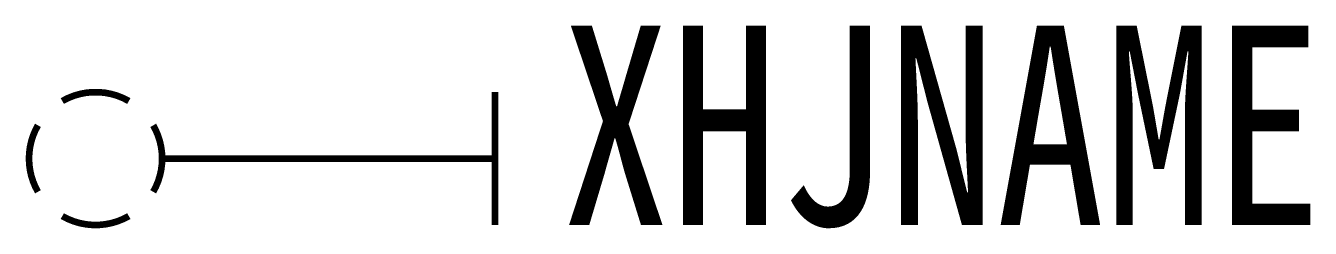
# Model space of a CAD drawing. Header units: inches. Extents: x -7.1 to 12.3, y 5 to 8.
import ezdxf

# ---------------------------------------------------------------- set-up
doc = ezdxf.new("R2010")
doc.units = ezdxf.units.IN
doc.header["$MEASUREMENT"] = 0
doc.linetypes.add('DASHED2', pattern=[0.375, 0.25, -0.125])
doc.styles.add('HZ', font='SimSun.ttf', dxfattribs={"width": 0.8})

msp = doc.modelspace()

# ---------------------------------------------------------------- linework, layer by layer
at = {"color": 7, "linetype": 'DASHED2', "ltscale": 5, "const_width": 0.1}
for points in [[(-6.5, 6.866, -0.267949), (-5.5, 6.866)], [(-6.866, 5.5, -0.131652), (-7, 6, -0.131652), (-6.866, 6.5)], [(-5.134, 6.5, -0.131652), (-5, 6, -0.131652), (-5.134, 5.5, -0.131652)], [(-5.5, 5.134, -0.267949), (-6.5, 5.134)]]:
    msp.add_lwpolyline(points, format="xyb", dxfattribs=at)
for points in [[(0, 7), (0, 5)], [(0, 6), (-5, 6)]]:
    msp.add_lwpolyline(points, dxfattribs=at)

# ---------------------------------------------------------------- texts
at = {"style": 'HZ', "width": 0.8}
msp.add_attdef('XHJNAME', (1, 5), 'S2', height=3, dxfattribs=at)

doc.saveas('drawing.dxf')
